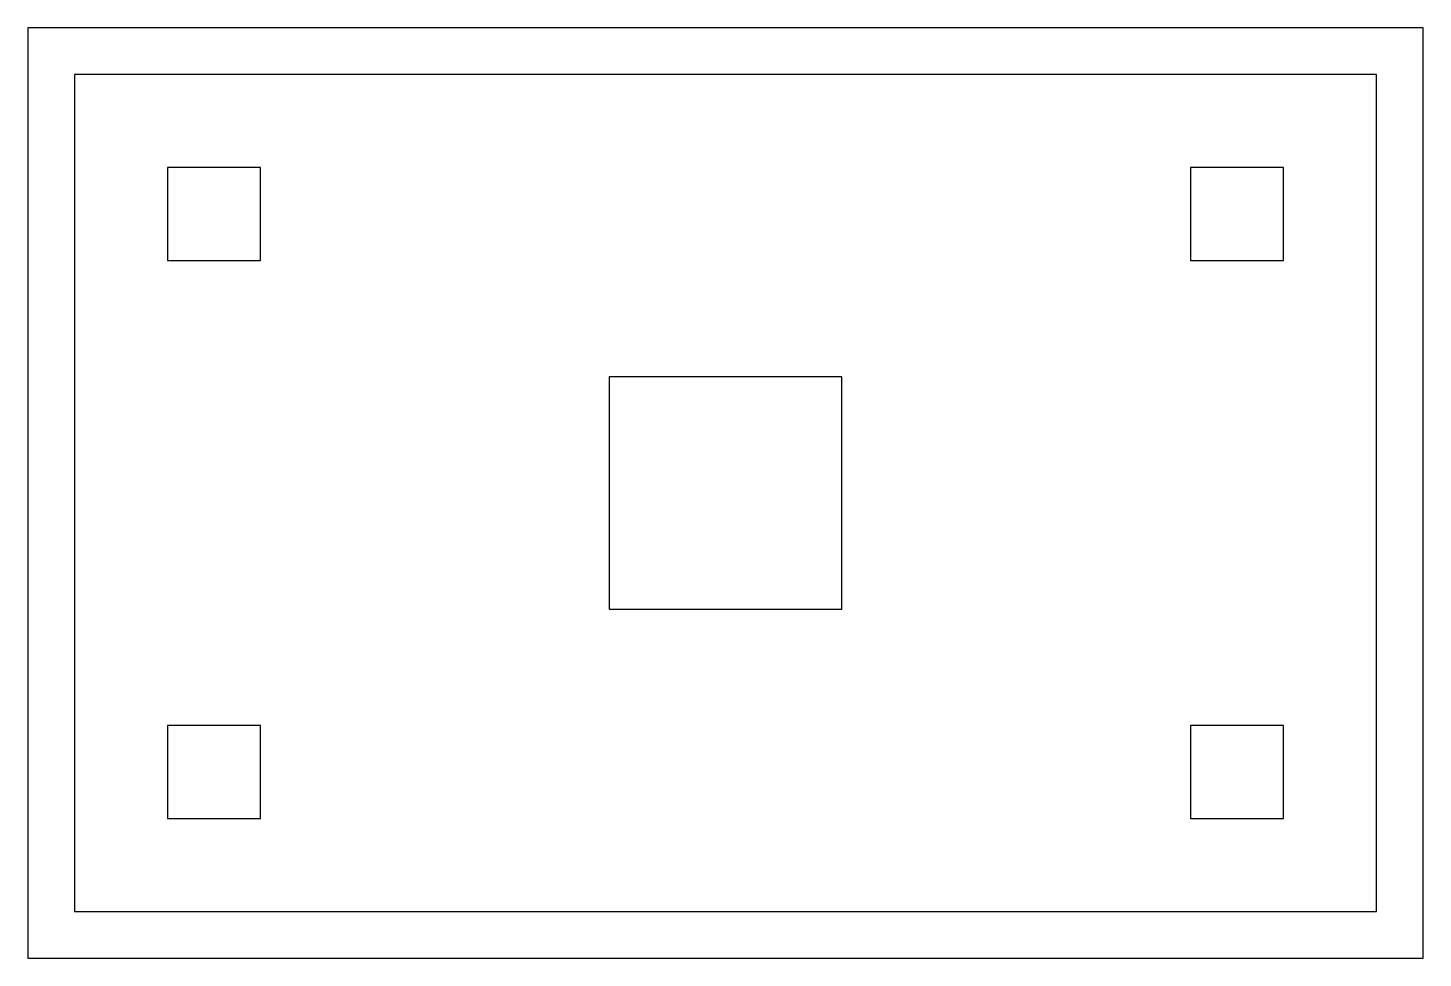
# Model space of a CAD drawing. Header units: millimetres. Extents: x 0 to 6000, y 0 to 4000.
import ezdxf

# ---------------------------------------------------------------- set-up
doc = ezdxf.new("R2010")
doc.units = ezdxf.units.MM
for name, color, linetype in [('COLUMN', 7, 'Continuous'), ('SLAB', 7, 'Continuous'), ('WALL', 7, 'Continuous')]:
    doc.layers.add(name, color=color, linetype=linetype)

msp = doc.modelspace()

# ---------------------------------------------------------------- linework, layer by layer
at = {"layer": 'COLUMN'}
for points in [[(600, 3000), (1000, 3000), (1000, 3400), (600, 3400)], [(5000, 3000), (5400, 3000), (5400, 3400), (5000, 3400)], [(600, 600), (1000, 600), (1000, 1000), (600, 1000)], [(5000, 600), (5400, 600), (5400, 1000), (5000, 1000)]]:
    msp.add_lwpolyline(points, close=True, dxfattribs=at)
at = {"layer": 'SLAB'}
for points in [[(0, 0), (6000, 0), (6000, 4000), (0, 4000)], [(2500, 1500), (3500, 1500), (3500, 2500), (2500, 2500)]]:
    msp.add_lwpolyline(points, close=True, dxfattribs=at)
at = {"layer": 'WALL'}
for points in [[(0, 0), (6000, 0), (6000, 4000), (0, 4000)], [(200, 200), (5800, 200), (5800, 3800), (200, 3800)]]:
    msp.add_lwpolyline(points, close=True, dxfattribs=at)

doc.saveas('drawing.dxf')
